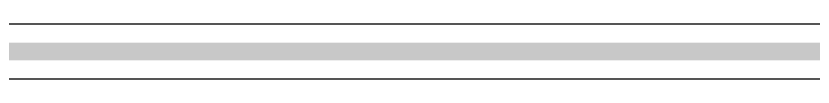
# Model space of a CAD drawing. Header units: millimetres. Extents: x -14 to 86, y -29 to 39.
# Drawn here: x 11.92 to 18.7, y -1.75 to -1.28 of the extents above; entities that cross this region are included whole.
import ezdxf

# ---------------------------------------------------------------- set-up
doc = ezdxf.new("R2010")
doc.units = ezdxf.units.MM
doc.layers.add('BottomLayer', color=5, linetype='Continuous')

msp = doc.modelspace()

# ---------------------------------------------------------------- linework, layer by layer
at = {"layer": 'BottomLayer'}
for p, q in [((46.52282034, -1.28055878), (-5.534428859999999, -1.28055878)), ((-10.18009394, -1.74671482), (46.6193632, -1.74671482))]:
    msp.add_line(p, q, dxfattribs=at)
at = {"layer": 'BottomLayer', "const_width": 0.1524}
msp.add_lwpolyline([(-10.2766368, -1.5136368), (46.6193632, -1.5136368)], dxfattribs=at)

doc.saveas('drawing.dxf')
